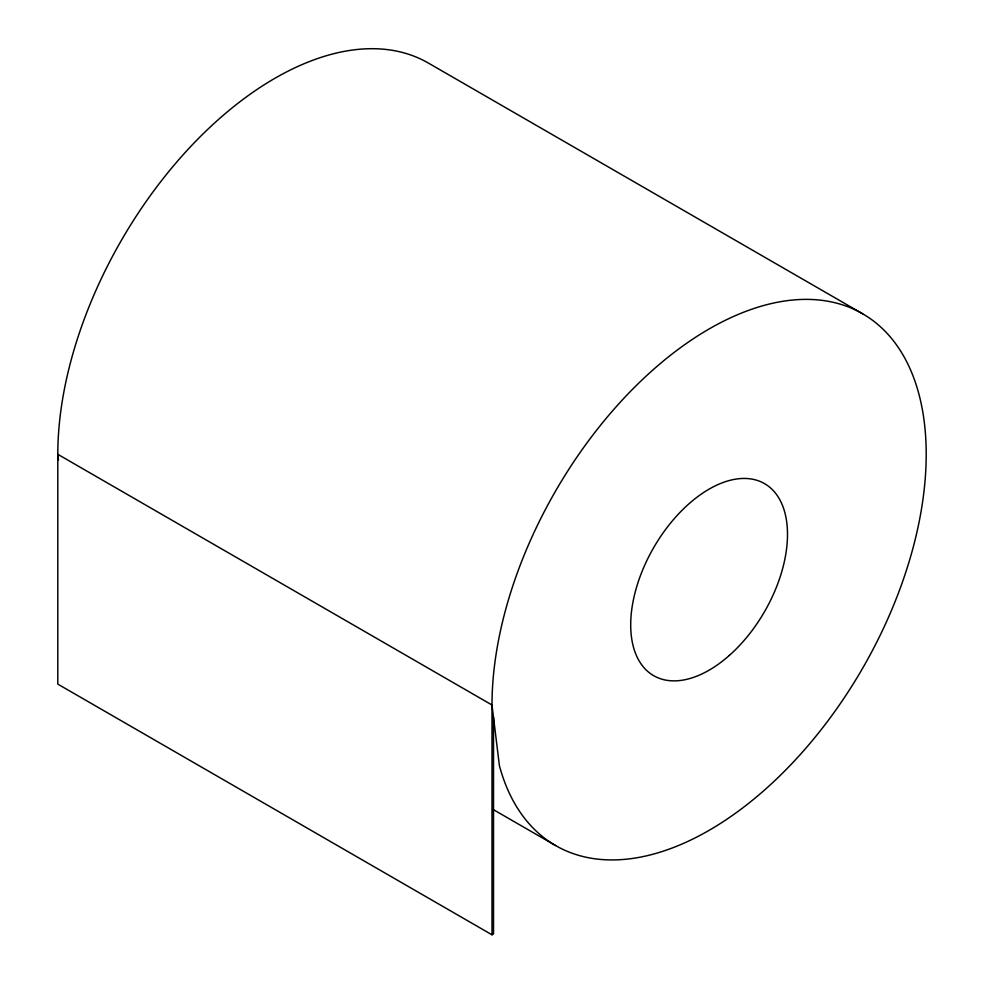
<?xml version="1.0" encoding="UTF-8"?>
<svg xmlns="http://www.w3.org/2000/svg" width="984" height="984" viewBox="0 0 984 984"><rect width="100%" height="100%" fill="white"/><g stroke="black" fill="none" stroke-linecap="round" stroke-linejoin="round"><path stroke-width="1.48" d="M862.611 313.761L428.409 63.074A307.033 177.268 -60 0 0 191.818 145.337A307.033 177.268 -60 0 0 57.798 454.313L57.798 684.114L492 934.8L493.513 933.927L493.513 717.361M493.181 809.524L555.591 845.551M58.462 459.811L57.798 454.313L492 704.999L499.392 765.614A307.033 177.268 -60 0 0 848.651 691.125A307.033 177.268 -60 0 0 800.853 299.48A307.033 177.268 -60 0 0 492 704.999L492 934.8M729.39 655.381A110.872 64.009 -60 0 0 764.543 483.636A110.872 64.009 -60 0 0 633.376 599.945A110.872 64.009 -60 0 0 729.39 655.381"/></g></svg>
